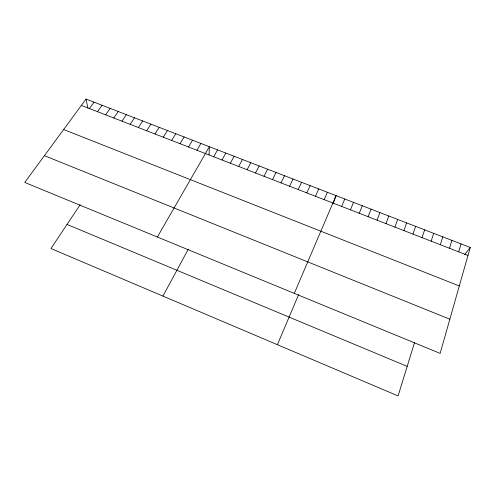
<?xml version="1.0" encoding="UTF-8"?>
<svg xmlns="http://www.w3.org/2000/svg" width="495" height="495" viewBox="0 0 495 495"><rect width="100%" height="100%" fill="white"/><g stroke="black" fill="none" stroke-linecap="round" stroke-linejoin="round"><path stroke-width="0.74" d="M209.051 154.879L209.36 146.706L157.367 237.018M470.25 247.463L440.129 353.399L24.75 182.438L86.031 99.074L470.25 247.463L464.52 254.807M458.723 251.868L461.055 243.911M449.503 248.286L451.898 240.372M414.6 342.361L398.079 395.926L50.948 248.533L80.147 204.751M440.321 244.722L442.778 236.851M431.17 241.176L433.694 233.343M422.062 237.637L424.642 229.847M412.985 234.116L415.627 226.363M403.951 230.608L406.649 222.899M333.172 203.81L336.055 195.63L294.302 293.374M394.942 227.112L397.702 219.446M385.976 223.635L388.792 215.999M377.042 220.164L379.919 212.572M368.144 216.711L371.077 209.162M359.277 213.271L362.272 205.759M350.448 209.843L353.498 202.368M341.655 206.434L344.761 198.996M277.417 344.693L298.59 294.63M324.163 199.646L327.381 192.283M315.47 196.268L318.743 188.948M306.807 192.908L310.136 185.625M298.182 189.56L301.56 182.315M289.587 186.225L293.021 179.011M281.024 182.903L284.514 175.725M272.498 179.592L276.037 172.452M264.002 176.294L267.591 169.191M255.538 173.009L259.176 165.943M247.104 169.736L250.798 162.707M238.701 166.475L242.445 159.483M162.929 296.084L188.273 249.239M230.336 163.226L234.129 156.272M221.995 159.99L225.844 153.066M213.692 156.767L217.583 149.88M196.923 150.257L200.921 143.445M188.465 146.978L192.506 140.196M180.031 143.705L184.128 136.96M171.641 140.444L175.781 133.737M163.276 137.202L167.471 130.525M154.947 133.966L159.186 127.326M146.644 130.748L150.938 124.14M138.377 127.537L142.715 120.966M130.142 124.344L134.522 117.804M121.937 121.157L126.367 114.648M113.763 117.983L118.237 111.511M105.621 114.821L110.144 108.386M97.503 111.672L102.075 105.268M89.422 108.541L94.038 102.168M81.372 105.41L467.979 255.457M63.645 129.523L459.304 285.962M44.42 155.678L449.85 319.207M67.029 224.421L407.187 366.38M86.031 99.074L87.937 108.145"/></g></svg>
